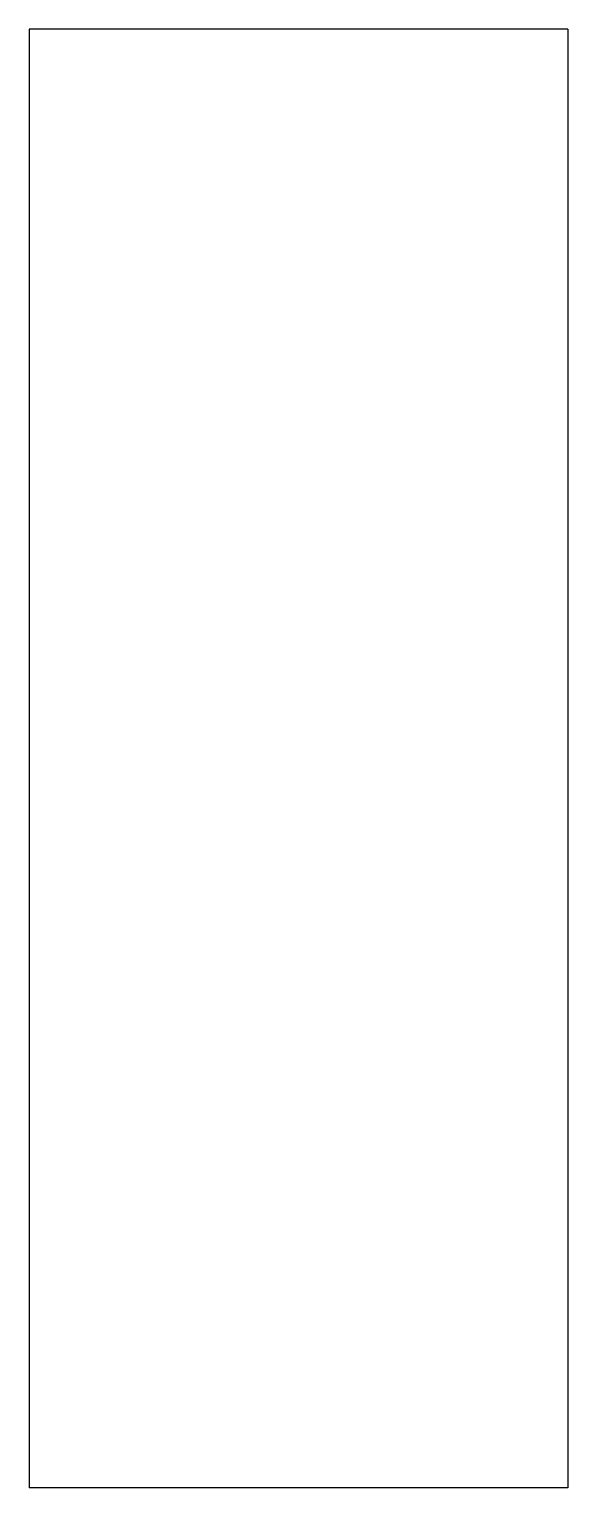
# Model space of a CAD drawing. Extents: x -2.4 to 2.4, y 0 to 12.8.
import ezdxf

# ---------------------------------------------------------------- set-up
doc = ezdxf.new("R2010")
doc.units = 0
doc.layers.add('VISIBLE', color=7, linetype='CONTINUOUS')

msp = doc.modelspace()

# ---------------------------------------------------------------- linework, layer by layer
at = {"layer": 'VISIBLE'}
for p, q in [((-2.362, 12.795, -0.414), (-2.362, 0, -0.414)), ((2.362, 12.795, -0.414), (-2.362, 12.795, -0.414)), ((2.362, 12.795, -0.414), (2.362, 0, -0.414)), ((2.362, 0, -0.414), (-2.362, 0, -0.414))]:
    msp.add_line(p, q, dxfattribs=at)

doc.saveas('drawing.dxf')
